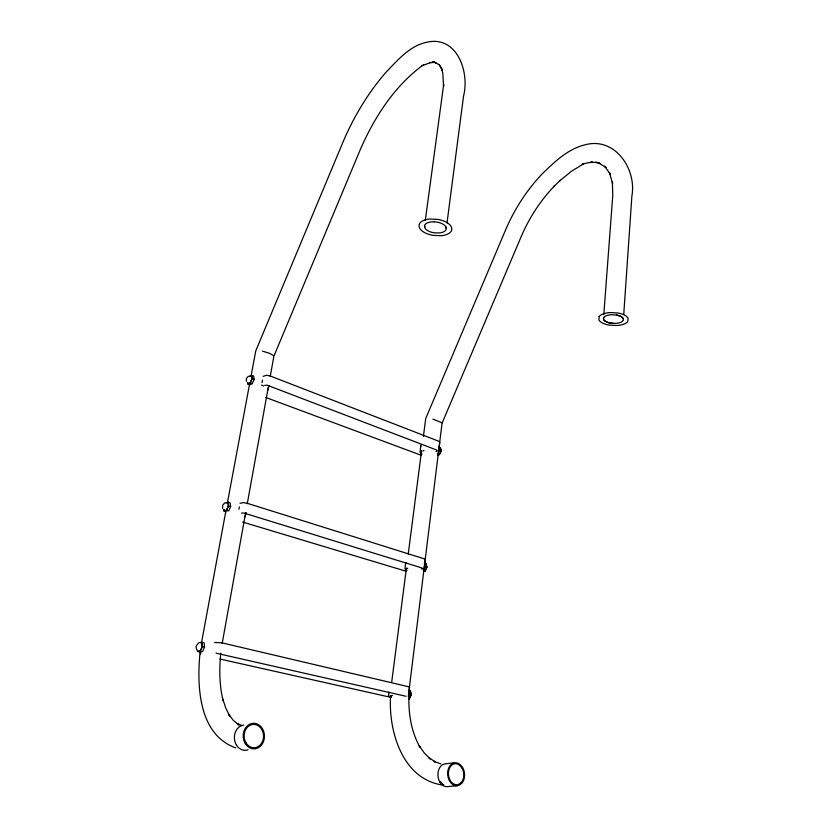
<?xml version="1.0" encoding="UTF-8"?>
<svg xmlns="http://www.w3.org/2000/svg" width="828" height="828" viewBox="0 0 828 828"><rect width="100%" height="100%" fill="white"/><g stroke="black" fill="none" stroke-linecap="round" stroke-linejoin="round"><path stroke-width="1.24" d="M434.327 221.79L437.215 222.121A10.878 5.423 7.8 0 1 445.661 226.53L446.157 229.439A11.168 5.558 7.8 0 1 439.182 232.978L433.582 232.73A10.93 5.444 7.8 0 1 425.137 228.414L424.547 225.495M424.516 226.944L424.588 225.506A11.209 5.589 7.8 0 1 431.512 221.852L434.327 221.811M623.732 314.547L631.888 196.091C636.815 168.984 614.925 136.548 585.034 144.817C567.615 149.009 554.16 162.257 541.688 174.408C526.743 190.254 514.778 208.811 506.084 228.766L425.716 418.523L423.408 436.428M220.766 653.157C219.182 669.024 219.337 685.201 223.136 700.757L222.763 698.956L225.827 708.261L229.842 716.189L228.642 714.326L233.465 720.557L239.095 725.08L237.16 723.558L242.376 725.732M420.821 446.157L420.893 445.236L420.044 452.171L422.021 454.065M603.788 314.681L612.761 195.605L612.368 181.891L612.596 183.505L609.398 172.545L610.288 174.149L604.606 166.19L606.055 167.463L598.292 162.764L600.062 163.478L595.529 162.402L597.402 162.485L590.674 162.174L592.475 162.257L587.28 162.888L582.25 164.275L583.709 163.799L571.63 171.148L559.604 180.918L560.266 180.276L553.849 186.548L554.398 186C540.58 200.428 529.547 217.412 521.568 235.711L442.069 423.18L409.829 683.773C407.386 705.249 409.198 728.071 419.972 747.229L419.196 745.728L424.319 753.025L430.281 758.934L428.832 757.661L435.456 761.967L433.603 761.263L440.786 763.892M200.128 651.677C196.722 685.046 198.099 734.332 235.763 747.943M451.581 230.422L451.788 228.269L450.877 226.054A16.374 8.156 7.8 0 0 438.136 219.42L429.556 219.016A16.798 8.363 7.8 0 0 419.144 224.512L419.04 226.675L420.055 228.88A16.363 8.145 7.8 0 0 432.702 235.318L441.076 235.732A16.798 8.373 7.8 0 0 451.581 230.422M408.318 696.576L409.477 687.188L408.504 686.722L221.718 642.797L214.576 642.487M424.184 568.236L425.261 559.542L424.35 558.859L246.93 503.196L243.246 502.617L239.996 503.32M438.778 450.266L439.782 442.173L438.623 441.179L269.928 375.871L266.388 375.281L263.2 376.357M446.996 223.022L463.545 96.069C469.652 72.864 457.625 36.07 427.972 42C410.088 45.167 397.844 60.009 385.9 72.378C368.077 92.881 353.96 116.448 343.278 141.391L255.748 350.937L251.019 376.274M388.943 691.991L388.498 695.872L391.23 696.99M405.658 562.874L404.933 568.939L407.034 570.42M391.727 681.91L406.413 568.111M408.235 554.056L421.597 450.484M425.292 220.383L443.684 84.497L443.549 86.381L442.835 73.319L441.438 67.958L442.048 70.204L440.041 65.816M222.173 643.501L245.657 512.635M201.401 643.273L225.723 511.849M247.272 503.724L268.396 386.655M270.228 376.481L273.902 356.123L360.49 149.123C374.67 116.769 394.708 85.667 423.636 64.667M246.164 512.573L245.057 516.838M268.996 385.91L267.91 390.185M238.919 509.23L239.354 506.871M262.062 382.588L262.517 380.104M227.379 502.979L249.601 383.881M200.417 654.306L200.893 651.771M603.457 318.521L603.922 317.424M623.422 319.701L622.904 320.788A10.091 4.388 3.2 0 1 615.577 323.396L610.453 323.106A9.874 4.285 3.2 0 1 603.705 319.66L603.498 318.521M249.88 376.233A4.13 1.77 -68.9 0 1 251.971 377.464A4.13 1.77 -68.9 0 1 250.004 382.681A4.13 1.77 -68.9 0 1 247.572 382.35L247.82 383.944L250.253 382.867L252.188 378.541L251.671 375.312L249.238 376.409M247.82 383.944L249.839 384.709L252.271 383.633L254.196 379.317L253.678 376.088L251.671 375.312M226.21 502.844A4.326 1.904 -71.7 0 1 228.249 504.024A4.295 1.894 -71.7 0 1 226.437 509.841A4.295 1.894 -71.7 0 1 223.819 509.21L224.026 511.073L226.489 510.358L228.487 505.887L228.011 502.172L225.558 502.917M228.011 502.172L230.132 502.834L230.608 506.55L228.611 511.011L226.489 510.358M199.983 652.029L197.747 651.512L200.221 651.222L202.291 646.616L201.877 642.321L199.403 642.631M201.877 642.321L204.123 642.838L204.547 647.134L202.467 651.74L200.221 651.222M439.606 450.132L437.826 454.003L439.461 454.624L441.241 450.753L440.31 447.679L438.685 447.048L439.606 450.132L441.241 450.753M425.219 566.704L423.377 570.678L425.085 571.206L426.927 567.232L426.006 563.744L424.298 563.216L425.219 566.704L426.927 567.232M408.504 696.451L409.456 694.402L408.546 690.448L410.326 690.862L411.247 694.816L409.332 698.904M198.472 642.901L196.039 646.43L196.702 650.011M407.159 568.608L407.78 568.163M248.265 376.212L246.402 378.675L246.361 381.232M224.709 502.896L222.742 505.09L222.494 508.34M422.083 65.691L430.622 62.555M264.691 385.382L267.165 385.186L436.635 450.008M422.849 450.991L424.008 450.494M390.775 695.81L392.586 695.458M440.31 447.679L438.964 448.072A3.705 2.111 -69.2 0 1 440.91 449.987M436.004 451.415L438.043 450.825M438.105 455.007L439.461 454.624M241.486 513.112L244.022 513.06L421.969 567.967M426.006 563.744L424.629 563.992A3.871 2.256 -73.3 0 1 425.758 564.282M421.359 568.991L423.45 568.629M425.085 571.206L423.698 571.444A3.871 2.256 -73.3 0 0 426.192 568.774A3.871 2.256 -73.3 0 0 426.182 564.779M454.469 762.785L444.75 763.944A11.323 8.27 84.2 0 0 440.848 766.138A11.488 8.394 84.2 0 0 439.937 782.181M216.036 653.157L406.01 696.276M457.656 785.648L447.855 786.6A11.323 8.27 84.2 0 1 439.937 782.191M429.722 62.731L434.203 62.369L431.957 62.172L436.004 62.773L433.851 61.862L439.006 64.667M408.918 690.935L410.326 690.862M391.178 697.424L220 659.036M421.152 455.255L265.674 397.419M406.186 571.279L242.656 522.044M623.38 319.701L623.205 318.552A9.874 4.295 3.1 0 0 616.446 315.054L611.24 314.743A10.133 4.399 3.1 0 0 603.891 317.414M612.999 323.386L610.464 323.086A9.832 4.275 3.2 0 1 603.747 319.66M442.814 785.058C402.242 779.365 388.28 730.876 390.578 695.655M202.291 646.616L204.547 647.134M409.456 694.402L411.247 694.816M262.424 351.113L269.369 353.277L273.602 355.574M432.909 419.134L442.111 422.808M224.026 511.073L226.147 511.725M228.487 505.887L230.608 506.55M250.253 382.867L252.271 383.633M252.188 378.541L254.196 379.317M261.607 385.082L263.511 385.951M405.761 562.481L406.476 563.226M438.747 64.377L440.682 66.954M445.661 226.53L446.282 228M440.879 450.867A3.705 2.111 -69.2 0 1 437.515 455.079M200.065 642.694A4.595 2.039 -74.9 0 1 202.115 644.815A4.595 2.039 -74.9 0 1 200.366 650.446A4.595 2.039 -74.9 0 1 197.706 650.27M410.284 696.865A4.068 2.37 -77.8 0 0 410.781 692.839A4.088 2.38 -77.8 0 0 410.067 691.411M410.284 696.897A4.088 2.38 -77.8 0 1 408.566 698.832M616.436 315.064A9.832 4.275 3.1 0 1 623.163 318.563M461.061 782.563A10.433 7.566 83.9 0 1 450.266 780.576A10.588 7.68 83.9 0 1 451.053 765.796A10.433 7.566 83.9 0 1 461.796 767.866M461.962 767.908A10.588 7.68 83.9 0 1 461.237 782.595M461.548 783.36A11.426 8.29 83.9 0 1 449.707 781.187A11.602 8.415 83.9 0 1 450.577 765A11.426 8.29 83.9 0 1 462.334 767.277M462.521 767.308A11.602 8.415 83.9 0 1 461.724 783.391M443.777 784.892A10.34 7.545 84.2 0 1 440.496 781.58M248.027 749.806A12.544 10.536 88.5 0 1 236.446 745.138M236.446 745.138A12.73 10.692 88.5 0 1 238.702 727.367A12.544 10.536 88.5 0 1 243.805 725.038M599.13 316.575L598.882 319.929A14.78 6.427 3.2 0 0 608.984 325.073L616.643 325.528A15.173 6.593 3.2 0 0 627.686 321.637L628.1 318.283A14.79 6.427 3.1 0 0 617.967 313.005L610.143 312.549A15.173 6.593 3.1 0 0 599.13 316.575M246.061 742.964A11.561 9.667 88 0 0 259.692 745.469A11.737 9.812 87.9 0 0 261.627 729.199A11.561 9.667 87.9 0 0 248.089 726.57A11.737 9.812 87.9 0 0 246.061 742.954M245.305 743.627A12.668 10.588 88 0 0 260.24 746.37A12.865 10.743 87.9 0 0 262.362 728.547A12.668 10.588 87.9 0 0 247.531 725.67A12.865 10.743 87.9 0 0 245.316 743.627"/></g></svg>
